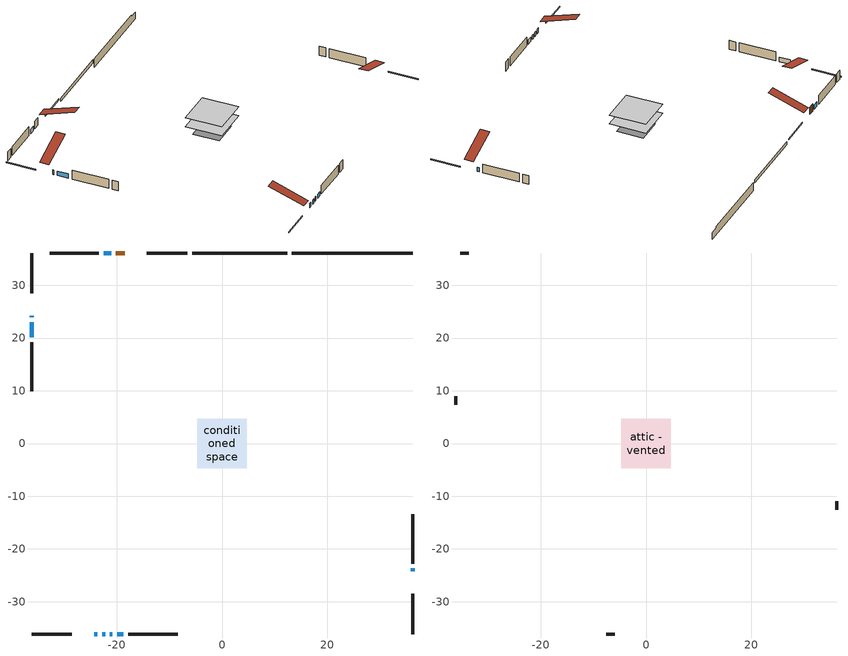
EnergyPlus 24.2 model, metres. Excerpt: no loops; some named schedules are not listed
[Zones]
conditioned space
 floor adiabatic (Floor3 construction): -2.97,-2.97 -2.97,2.97 2.97,2.97 2.97,-2.97 z0.91
 floor adiabatic (AdiabaticFloorConstruction): -4.69,-4.69 -4.69,4.69 4.69,4.69 4.69,-4.69 z0.91
 floor foundation (Slab1 construction): -3.4,-3.4 -3.4,3.4 3.4,3.4 3.4,-3.4 z-1.6
 floor foundation (Slab2 construction): -2.97,-2.97 -2.97,2.97 2.97,2.97 2.97,-2.97 z0
 wall outside (RimJoist1 construction): -6.57,36.13 -14.23,36.13 / -36.13,-36.13 -28.47,-36.13 / -36.13,36.13 -36.13,28.47 / 36.13,-36.13 36.13,-28.47 z0.91:1.21
 wall outside (AdiabaticWallConstruction 1): -18.49,36.13 -20.11,36.13 z0.91:2.94
 wall outside (AdiabaticWallConstruction): 36.13,-24.21 36.13,-23.7 / -36.13,24.21 -36.13,23.93 / -24.21,-36.13 -23.64,-36.13 / -36.13,23 -36.13,20.17 / -21.04,36.13 -22.42,36.13 / -22.71,-36.13 -22.19,-36.13 / -21.26,-36.13 -20.82,-36.13 / -19.9,-36.13 -18.68,-36.13 z0.91:2.13
 wall outside (Wall1 construction): -23.35,36.13 -32.68,36.13 / -17.76,-36.13 -8.43,-36.13 / -36.13,19.24 -36.13,9.91 / 36.13,-22.78 36.13,-13.45 z0.91:3.35
 wall foundation (FoundationWall1 construction): 13.27,36.13,-1.6 13.27,36.13,0.64 33.85,36.13,0.64 33.85,36.13,0.18 36.13,36.13,0.18 36.13,36.13,-1.6
 wall foundation (FoundationWall2 construction): 12.34,36.13 -5.64,36.13 z0:0.91
 window (WindowConstruction): 36.13,-24.21 36.13,-23.71 z0.91:2.13
 window (WindowConstruction 6): -36.13,24.21 -36.13,23.93 z0.91:2.13
 window (WindowConstruction 7): -24.21,-36.13 -23.64,-36.13 z0.91:2.13
 window (WindowConstruction 1): -36.13,23 -36.13,20.17 z0.91:2.13
 window (WindowConstruction 2): -21.04,36.13 -22.42,36.13 z0.91:2.13
 window (WindowConstruction 3): -22.71,-36.13 -22.19,-36.13 z0.91:2.13
 window (WindowConstruction 4): -21.26,-36.13 -20.82,-36.13 z0.91:2.13
 window (WindowConstruction 5): -19.89,-36.13 -18.68,-36.13 z0.91:2.13
 door (Door): -18.49,36.13 -20.11,36.13 z0.91:2.94
 ceiling adiabatic (AdiabaticFloorConstruction): 4.69,-4.69 4.69,4.69 -4.69,4.69 -4.69,-4.69 z0.91
attic - vented
 floor to conditioned space (Floor1 construction Reversed): -4.68,-4.68 -4.68,4.68 4.68,4.68 4.68,-4.68 z3.35
 wall outside (Wall2 construction): -33.61,36.13 -35.2,36.13 / -7.5,-36.13 -5.9,-36.13 / -36.13,8.98 -36.13,7.39 / 36.13,-12.52 36.13,-10.92 z0.91:3.35
 roof outside (Roof1 construction): -17.56,36.13,3.35 -17.56,27.01,6.39 -15.16,27.01,6.39 -15.16,36.13,3.35; -25.14,-36.13,3.35 -25.14,-27.01,6.39 -27.55,-27.01,6.39 -27.55,-36.13,3.35; -36.13,25.14,3.35 -27.01,25.14,6.39 -27.01,27.55,6.39 -36.13,27.55,3.35; 36.13,-25.14,3.35 27.01,-25.14,6.39 27.01,-27.55,6.39 36.13,-27.55,3.35
[Building]
Building 1: Terrain=Suburbs
[Site:Location]
Saskatoon Intl AP_SK: Latitude {deg}=52.17; Longitude {deg}=-106.7; Time Zone {hr}=-6; Elevation {m}=504; Keep Site Location Information=Yes
[Site:GroundTemperature:Shallow]
-3.29371, -5.9198, -6.13011, -4.88389, 0.118965, 5.09852, 9.41553, 12.1502, 12.3826, 10.1583, 5.95142, 1.12462
[Site:WaterMainsTemperature]
Calculation Method=Schedule; Temperature Schedule=mains temperature schedule
[Material] Roughness=Rough; Thermal Absorptance=0.9
Name | Thickness {m} | Conductivity {W/m-K} | Density {kg/m3} | Specific Heat {J/kg-K} | Solar Absorptance | Visible Absorptance
asphalt or fiberglass shingles | 0.00635 | 0.162714 | 1121.4 | 1465.45 | 0.84 | 0.84
ceiling stud and cavity | 0.1397 | 0.0761394 | 65.682 | 1177.47 | 0.7 | 0.7
concrete 4.0 in. | 0.1016 | 1.803125 | 2242.8 | 837.4 | 0.7 | 0.7
concrete 8.0 in. | 0.2032 | 1.803125 | 2242.8 | 837.4 | 0.7 | 0.7
door material | 0.04445 | 0.0451087 | 512.64 | 1214.23 | 0.7 | 0.7
exterior vertical ins | 0.00186426 | 0.029427 | 32.04 | 1214.23 | 0.7 | 0.7
exterior vertical ins 1 | 0.00108814 | 0.029427 | 32.04 | 1214.23 | 0.7 | 0.7
floor covering | 0.0127 | 9.015625 | 54.468 | 1339.84 | 0.6 | 0.6
floor covering 1 | 0.0127 | 0.0433444 | 54.468 | 1339.84 | 0.6 | 0.6
floor rigid ins; wall rigid ins | 0.512978 | 0.029427 | 32.04 | 1214.23 | 0.7 | 0.7
floor stud and cavity | 0.0889 | 0.220277 | 50.32683 | 1063.81 | 0.7 | 0.7
floor stud and cavity 1 | 0.1397 | 1.75129 | 37.0049 | 1207.88 | 0.7 | 0.7
furniture material conditioned space 1 | 0.1524 | 0.115458 | 640.8 | 1214.23 | 0.6 | 0.6
gypsum board | 0.0127 | 0.160291 | 801 | 837.4 | 0.6 | 0.6
gypsum board 1 | 0.0127 | 0.160291 | 801 | 837.4 | 0.7 | 0.7
osb sheathing 0.5 in. | 0.0127 | 0.115458 | 512.64 | 1214.23 | 0.7 | 0.7
osb sheathing 0.75 in. | 0.01905 | 0.115458 | 512.64 | 1214.23 | 0.7 | 0.7
rim joist stud and cavity | 0.0508 | 0.271007 | 50.32683 | 1063.81 | 0.6 | 0.6
wall stud and cavity | 0.1397 | 0.114651 | 139.0536 | 1170.24 | 0.7 | 0.7
wall stud and cavity 1 | 0.0889 | 6.1454 | 50.32683 | 1063.81 | 0.6 | 0.6
wall stud and cavity 2 | 0.0889 | 0.380278 | 52.3479 | 1209.89 | 0.7 | 0.7
wall stud and cavity 3 | 0.0889 | 0.391764 | 83.0341 | 1211.67 | 0.7 | 0.7
wood siding | 0.0254 | 0.102417 | 544.68 | 1172.36 | 0 | 0
wood siding 1 | 0.00254 | 0.102417 | 544.68 | 1172.36 | 0 | 0
wood siding 2; wood siding 3; wood siding 4 | 0.0254 | 0.102417 | 544.68 | 1172.36 | 0.7 | 0.7
[WindowMaterial:SimpleGlazingSystem]
Name | U-Factor {W/m2-K} | Solar Heat Gain Coefficient
WindowMaterial | 2.96903 | 0.62
WindowMaterial 1 | 1.223609 | 0.53
WindowMaterial 2 | 2.95426 | 0.63
WindowMaterial 3 | 2.96619 | 0.62
WindowMaterial 4 | 2.97981 | 0.61
WindowMaterial 5 | 1.851028 | 0.5
WindowMaterial 6 | 3.01275 | 0.57
[Construction]
AdiabaticFloorConstruction: floor stud and cavity 1, floor rigid ins, osb sheathing 0.75 in., floor covering 1
AdiabaticWallConstruction: wood siding 3, wall rigid ins, wall stud and cavity 2, gypsum board
AdiabaticWallConstruction 1: wood siding 4, wall rigid ins, wall stud and cavity 2, gypsum board
Door: door material
Floor1 construction Reversed: gypsum board, ceiling stud and cavity
Floor3 construction: floor stud and cavity, floor covering
FoundationWall1 construction: concrete 8.0 in., gypsum board 1
FoundationWall2 construction: concrete 8.0 in.
furniture construction conditioned space 1: furniture material conditioned space 1
PartitionWallConstruction: gypsum board, wall stud and cavity 3, gypsum board
RimJoist1 construction: wood siding 2, rim joist stud and cavity
Roof1 construction: asphalt or fiberglass shingles
Slab1 construction; Slab2 construction: concrete 4.0 in.
Wall1 construction: wood siding, osb sheathing 0.5 in., wall stud and cavity, gypsum board
Wall2 construction: wood siding 1, wall stud and cavity 1
WindowConstruction: WindowMaterial
WindowConstruction 1: WindowMaterial 1
WindowConstruction 2: WindowMaterial 2
WindowConstruction 3: WindowMaterial 3
WindowConstruction 4: WindowMaterial 4
WindowConstruction 5: WindowMaterial 5
WindowConstruction 6; WindowConstruction 7: WindowMaterial 6
[Zone] Multiplier=1; Part of Total Floor Area=Yes
Name | Volume {m3}
attic - vented | 43.2861
conditioned space | 335.6
[Space]
Name | Zone | Volume {m3}
attic - vented 1 | attic - vented | 43.2861
conditioned space 1 | conditioned space | 335.6
[ZoneInfiltration:EffectiveLeakageArea]
infil attic - vented 1: Zone or Space=attic - vented 1; Schedule=Always On Discrete; Effective Air Leakage Area {cm2}=3006.86; Stack Coefficient=0.00038099; Wind Coefficient=1.31879e-05
[ZoneMixing]
whole house fan mix: Zone or Space=attic - vented; Schedule=Always On Continuous; Design Flow Rate Calculation Method=Flow/Zone; Design Flow Rate {m3/s}=0; Source Zone or Space=conditioned space
[SurfaceProperty:ExposedFoundationPerimeter] Exposed Perimeter Calculation Method=TotalExposedPerimeter
Name | Total Exposed Perimeter {m}
Slab1 | 22.86
Slab2 | 17.983
[InternalMass] Zone or ZoneList=conditioned space; Space or SpaceList=conditioned space 1
Name | Construction | Surface Area {m2}
furniture mass conditioned space 1 | furniture construction conditioned space 1 | 81.9231
partition wall mass | PartitionWallConstruction | 169.512
[Lights]
interior lighting: Zone or ZoneList or Space or SpaceList=conditioned space 1; Schedule=interior lighting schedule; Design Level Calculation Method=LightingLevel; Lighting Level {W}=343.2; Return Air Fraction=0; Fraction Radiant=0.6; Fraction Visible=0.2; Fraction Replaceable=1
[People]
occupants: Zone or ZoneList or Space or SpaceList=conditioned space 1; Number of People Schedule=occupants schedule; Number of People Calculation Method=People; Number of People=3; Fraction Radiant=0.314171; Sensible Heat Fraction=0.56303; Activity Level Schedule=occupants activity schedule; Carbon Dioxide Generation Rate {m3/s-W}=0; Enable ASHRAE 55 Comfort Warnings=No; Mean Radiant Temperature Calculation Type=EnclosureAveraged
[ElectricEquipment] Zone or ZoneList or Space or SpaceList=conditioned space 1; Design Level Calculation Method=EquipmentLevel
Name | Schedule | Design Level {W} | Fraction Latent | Fraction Radiant | Fraction Lost
clothes dryer | clothes dryer schedule | 140.772 | 0.015 | 0.081 | 0.85
clothes washer | clothes washer schedule | 32.1985 | 0.03 | 0.162 | 0.7
cooking range | cooking range schedule | 215.147 | 0.08 | 0.432 | 0.2
dishwasher | dishwasher schedule | 66.8632 | 0.3 | 0.18 | 0.4
fridge | fridge schedule | 72.9452 | 0 | 0.6 | 0
mech vent house fan | mech vent house fan schedule | 0 | 0 | 0 | 1
mech vent house fan cfis | mech vent house fan cfis schedule | 0 | 0 | 0 | 0
misc plug loads | misc plug loads schedule | 494.7 | 0.045 | 0.513 | 0.1
whole house fan | Always On Discrete | 0 | 0 | 0 | 1
[OtherEquipment] Zone or ZoneList or Space or SpaceList=conditioned space 1; Design Level Calculation Method=EquipmentLevel
Name | Fuel Type | Schedule | Design Level {W} | Fraction Latent | Fraction Radiant | Fraction Lost
clothes dryer 1 | Electricity | clothes dryer schedule | 0 | 0.015 | 0.081 | 0.85
cooking range 1 | Electricity | cooking range schedule | 0 | 0.08 | 0.432 | 0.2
general water use latent | None | general water use schedule | 62.594 | 1 | 0 | 0
general water use sensible | None | general water use schedule | -61.6891 | 0 | 0.6 | 0
mech vent house fan latent load | None | Always On Discrete | 0 | 1 | 0 | 0
mech vent house fan sensible load | None | Always On Discrete | 0 | 0 | 0 | 0
water heater energy adjustment1 | NaturalGas | Always On Discrete | 0.01 | 0 | 0 | 1
[ZoneInfiltration:DesignFlowRate] Zone or ZoneList or Space or SpaceList=conditioned space 1; Schedule=Always On Discrete; Design Flow Rate Calculation Method=Flow/Zone; Design Flow Rate {m3/s}=0
infil flow; natural vent flow; whole house fan flow
[AvailabilityManager:Scheduled]
furnace airloop Availability Manager: Schedule=Always On Discrete
[Foundation:Kiva] Initial Indoor Air Temperature {C}=21; Wall Depth Below Slab {m}=0.2032; Custom Block Z Position 1 {m}=0
Name | Wall Height Above Grade {m} | Custom Block Material Name 1 | Custom Block Depth 1 {m} | Custom Block X Position 1 {m}
Foundation Kiva 1 | 0.640019 | exterior vertical ins | 2.24001 | 0.2159
Foundation Kiva 2 | 0.910011 | exterior vertical ins 1 | 0.910011 | 0.2032
[Foundation:Kiva:Settings]
Soil Conductivity {W/m-K}=0.849921; Soil Density {kg/m3}=1842.3; Soil Specific Heat {J/kg-K}=418.7; Ground Solar Absorptivity=0.9; Ground Thermal Absorptivity=0.9; Ground Surface Roughness {m}=0.03; Far-Field Width {m}=40; Deep-Ground Boundary Condition=ZeroFlux; Deep-Ground Depth {m}=40; Minimum Cell Dimension {m}=0.2; Maximum Cell Growth Coefficient=3; Simulation Timestep=Timestep
[Exterior:Lights]
exterior lighting: Schedule=exterior lighting schedule; Design Level {W}=75.6
[EnergyManagementSystem:GlobalVariable]
furnace_airloop_Fan_RTF
infil_program_Qfan
infil_program_Qinf
natural_vent_program_Qnv
natural_vent_program_Qwhf
[EnergyManagementSystem:Sensor]
Name | Output:Variable or Output:Meter Index Key | Output:Variable or Output:Meter
airflow_gain | infil flow | Infiltration Sensible Heat Gain Energy
airflow_gain_1 | natural vent flow | Infiltration Sensible Heat Gain Energy
airflow_gain_2 | whole house fan flow | Infiltration Sensible Heat Gain Energy
airflow_loss | infil flow | Infiltration Sensible Heat Loss Energy
airflow_loss_1 | natural vent flow | Infiltration Sensible Heat Loss Energy
airflow_loss_2 | whole house fan flow | Infiltration Sensible Heat Loss Energy
clg_load_cond |  | Cooling:EnergyTransfer:Zone:CONDITIONED SPACE
clg_sp_s; clg_sp_s_1 | cooling setpoint | Schedule Value
clothes_dryer_exhaust_0_sch_s | clothes dryer exhaust 0 schedule | Schedule Value
cool_season | cooling season schedule | Schedule Value
htg_load_cond |  | Heating:EnergyTransfer:Zone:CONDITIONED SPACE
htg_sp_s; htg_sp_s_1 | heating setpoint | Schedule Value
ig_ee_conv | clothes dryer | Electric Equipment Convective Heating Energy
ig_ee_conv_2 | cooking range | Electric Equipment Convective Heating Energy
ig_ee_conv_4 | fridge | Electric Equipment Convective Heating Energy
ig_ee_conv_5 | misc plug loads | Electric Equipment Convective Heating Energy
ig_ee_conv_6 | whole house fan | Electric Equipment Convective Heating Energy
ig_ee_rad | clothes dryer | Electric Equipment Radiant Heating Energy
ig_ee_rad_2 | cooking range | Electric Equipment Radiant Heating Energy
ig_ee_rad_4 | fridge | Electric Equipment Radiant Heating Energy
ig_ee_rad_5 | misc plug loads | Electric Equipment Radiant Heating Energy
ig_ee_rad_6 | whole house fan | Electric Equipment Radiant Heating Energy
ig_lgt_conv | interior lighting | Lights Convective Heating Energy
ig_lgt_rad | interior lighting | Lights Radiant Heating Energy
ig_lgt_vis | interior lighting | Lights Visible Radiation Heating Energy
ig_oe_conv | clothes dryer 1 | Other Equipment Convective Heating Energy
ig_oe_conv_1 | cooking range 1 | Other Equipment Convective Heating Energy
ig_oe_conv_2 | general water use latent | Other Equipment Convective Heating Energy
ig_oe_conv_3 | general water use sensible | Other Equipment Convective Heating Energy
ig_oe_conv_4 | water heater energy adjustment1 | Other Equipment Convective Heating Energy
ig_oe_rad | clothes dryer 1 | Other Equipment Radiant Heating Energy
ig_oe_rad_1 | cooking range 1 | Other Equipment Radiant Heating Energy
ig_oe_rad_2 | general water use latent | Other Equipment Radiant Heating Energy
ig_oe_rad_3 | general water use sensible | Other Equipment Radiant Heating Energy
ig_oe_rad_4 | water heater energy adjustment1 | Other Equipment Radiant Heating Energy
ig_ppl_conv | occupants | People Convective Heating Energy
ig_ppl_rad | occupants | People Radiant Heating Energy
im_conv | furniture mass conditioned space 1 | Surface Inside Face Convection Heat Gain Energy
im_conv_1 | partition wall mass | Surface Inside Face Convection Heat Gain Energy
im_ig | furniture mass conditioned space 1 | Surface Inside Face Internal Gains Radiation Heat Gain Energy
im_ig_1 | partition wall mass | Surface Inside Face Internal Gains Radiation Heat Gain Energy
im_lgt | furniture mass conditioned space 1 | Surface Inside Face Lights Radiation Heat Gain Energy
im_lgt_1 | partition wall mass | Surface Inside Face Lights Radiation Heat Gain Energy
im_sol | furniture mass conditioned space 1 | Surface Inside Face Solar Radiation Heat Gain Energy
im_sol_1 | partition wall mass | Surface Inside Face Solar Radiation Heat Gain Energy
im_surf | furniture mass conditioned space 1 | Surface Inside Face Net Surface Thermal Radiation Heat Gain Energy
im_surf_1 | partition wall mass | Surface Inside Face Net Surface Thermal Radiation Heat Gain Energy
mv_conv | mech vent house fan | Electric Equipment Convective Heating Energy
mv_conv_1 | mech vent house fan cfis | Electric Equipment Convective Heating Energy
mv_conv_2 | mech vent house fan latent load | Other Equipment Convective Heating Energy
mv_conv_3 | mech vent house fan sensible load | Other Equipment Convective Heating Energy
mv_rad | mech vent house fan | Electric Equipment Radiant Heating Energy
mv_rad_1 | mech vent house fan cfis | Electric Equipment Radiant Heating Energy
mv_rad_2 | mech vent house fan latent load | Other Equipment Radiant Heating Energy
mv_rad_3 | mech vent house fan sensible load | Other Equipment Radiant Heating Energy
natural_vent_s | natural vent schedule | Schedule Value
out_pb_s |  | Site Outdoor Air Barometric Pressure
out_wt_s |  | Site Outdoor Air Humidity Ratio
site_vw_s |  | Site Wind Speed
ss_back_out | Window1 | Surface Window Shortwave from Zone Back Out Window Heat Transfer Rate
ss_back_out_1 | Window10 | Surface Window Shortwave from Zone Back Out Window Heat Transfer Rate
ss_back_out_2 | Window11 | Surface Window Shortwave from Zone Back Out Window Heat Transfer Rate
ss_back_out_3 | Window2 | Surface Window Shortwave from Zone Back Out Window Heat Transfer Rate
ss_back_out_4 | Window3 | Surface Window Shortwave from Zone Back Out Window Heat Transfer Rate
ss_back_out_5 | Window5 | Surface Window Shortwave from Zone Back Out Window Heat Transfer Rate
ss_back_out_6 | Window6 | Surface Window Shortwave from Zone Back Out Window Heat Transfer Rate
ss_back_out_7 | Window7 | Surface Window Shortwave from Zone Back Out Window Heat Transfer Rate
ss_conv | Door1 | Surface Inside Face Convection Heat Gain Energy
ss_conv_1 | Window1 | Surface Inside Face Convection Heat Gain Energy
ss_conv_2 | Window10 | Surface Inside Face Convection Heat Gain Energy
ss_conv_3 | Window11 | Surface Inside Face Convection Heat Gain Energy
ss_conv_4 | Window2 | Surface Inside Face Convection Heat Gain Energy
ss_conv_5 | Window3 | Surface Inside Face Convection Heat Gain Energy
ss_conv_6 | Window5 | Surface Inside Face Convection Heat Gain Energy
ss_conv_7 | Window6 | Surface Inside Face Convection Heat Gain Energy
ss_conv_8 | Window7 | Surface Inside Face Convection Heat Gain Energy
ss_ig | Door1 | Surface Inside Face Internal Gains Radiation Heat Gain Energy
ss_ig_1 | Window1 | Surface Inside Face Internal Gains Radiation Heat Gain Energy
ss_ig_2 | Window10 | Surface Inside Face Internal Gains Radiation Heat Gain Energy
ss_ig_3 | Window11 | Surface Inside Face Internal Gains Radiation Heat Gain Energy
ss_ig_4 | Window2 | Surface Inside Face Internal Gains Radiation Heat Gain Energy
ss_ig_5 | Window3 | Surface Inside Face Internal Gains Radiation Heat Gain Energy
ss_ig_6 | Window5 | Surface Inside Face Internal Gains Radiation Heat Gain Energy
ss_ig_7 | Window6 | Surface Inside Face Internal Gains Radiation Heat Gain Energy
ss_ig_8 | Window7 | Surface Inside Face Internal Gains Radiation Heat Gain Energy
ss_lgt | Door1 | Surface Inside Face Lights Radiation Heat Gain Energy
ss_sol | Door1 | Surface Inside Face Solar Radiation Heat Gain Energy
ss_surf | Door1 | Surface Inside Face Net Surface Thermal Radiation Heat Gain Energy
ss_surf_1 | Window1 | Surface Inside Face Net Surface Thermal Radiation Heat Gain Energy
ss_surf_2 | Window10 | Surface Inside Face Net Surface Thermal Radiation Heat Gain Energy
ss_surf_3 | Window11 | Surface Inside Face Net Surface Thermal Radiation Heat Gain Energy
ss_surf_4 | Window2 | Surface Inside Face Net Surface Thermal Radiation Heat Gain Energy
ss_surf_5 | Window3 | Surface Inside Face Net Surface Thermal Radiation Heat Gain Energy
ss_surf_6 | Window5 | Surface Inside Face Net Surface Thermal Radiation Heat Gain Energy
ss_surf_7 | Window6 | Surface Inside Face Net Surface Thermal Radiation Heat Gain Energy
ss_surf_8 | Window7 | Surface Inside Face Net Surface Thermal Radiation Heat Gain Energy
ss_trans_in | Window1 | Surface Window Transmitted Solar Radiation Rate
ss_trans_in_1 | Window10 | Surface Window Transmitted Solar Radiation Rate
ss_trans_in_2 | Window11 | Surface Window Transmitted Solar Radiation Rate
ss_trans_in_3 | Window2 | Surface Window Transmitted Solar Radiation Rate
ss_trans_in_4 | Window3 | Surface Window Transmitted Solar Radiation Rate
ss_trans_in_5 | Window5 | Surface Window Transmitted Solar Radiation Rate
ss_trans_in_6 | Window6 | Surface Window Transmitted Solar Radiation Rate
ss_trans_in_7 | Window7 | Surface Window Transmitted Solar Radiation Rate
ss_trans_out | Window1 | Surface Inside Face Initial Transmitted Diffuse Transmitted Out Window Solar Radiation Rate
ss_trans_out_1 | Window10 | Surface Inside Face Initial Transmitted Diffuse Transmitted Out Window Solar Radiation Rate
ss_trans_out_2 | Window11 | Surface Inside Face Initial Transmitted Diffuse Transmitted Out Window Solar Radiation Rate
ss_trans_out_3 | Window2 | Surface Inside Face Initial Transmitted Diffuse Transmitted Out Window Solar Radiation Rate
ss_trans_out_4 | Window3 | Surface Inside Face Initial Transmitted Diffuse Transmitted Out Window Solar Radiation Rate
ss_trans_out_5 | Window5 | Surface Inside Face Initial Transmitted Diffuse Transmitted Out Window Solar Radiation Rate
ss_trans_out_6 | Window6 | Surface Inside Face Initial Transmitted Diffuse Transmitted Out Window Solar Radiation Rate
ss_trans_out_7 | Window7 | Surface Inside Face Initial Transmitted Diffuse Transmitted Out Window Solar Radiation Rate
s_conv | Floor1 | Surface Inside Face Convection Heat Gain Energy
s_conv_1 | Floor3 | Surface Inside Face Convection Heat Gain Energy
s_conv_10 | Slab1 | Surface Inside Face Convection Heat Gain Energy
s_conv_11 | Slab2 | Surface Inside Face Convection Heat Gain Energy
s_conv_12 | Wall1:0 | Surface Inside Face Convection Heat Gain Energy
s_conv_13 | Wall1:180 | Surface Inside Face Convection Heat Gain Energy
s_conv_14 | Wall1:270 | Surface Inside Face Convection Heat Gain Energy
s_conv_15 | Wall1:90 | Surface Inside Face Convection Heat Gain Energy
s_conv_2 | FoundationWall1 | Surface Inside Face Convection Heat Gain Energy
s_conv_3 | FoundationWall2 | Surface Inside Face Convection Heat Gain Energy
s_conv_4 | inferred conditioned ceiling | Surface Inside Face Convection Heat Gain Energy
s_conv_5 | inferred conditioned floor | Surface Inside Face Convection Heat Gain Energy
s_conv_6 | RimJoist1:0 | Surface Inside Face Convection Heat Gain Energy
s_conv_7 | RimJoist1:180 | Surface Inside Face Convection Heat Gain Energy
s_conv_8 | RimJoist1:270 | Surface Inside Face Convection Heat Gain Energy
s_conv_9 | RimJoist1:90 | Surface Inside Face Convection Heat Gain Energy
s_ig | Floor1 | Surface Inside Face Internal Gains Radiation Heat Gain Energy
s_ig_1 | Floor3 | Surface Inside Face Internal Gains Radiation Heat Gain Energy
s_ig_10 | Slab1 | Surface Inside Face Internal Gains Radiation Heat Gain Energy
s_ig_11 | Slab2 | Surface Inside Face Internal Gains Radiation Heat Gain Energy
s_ig_12 | Wall1:0 | Surface Inside Face Internal Gains Radiation Heat Gain Energy
s_ig_13 | Wall1:180 | Surface Inside Face Internal Gains Radiation Heat Gain Energy
s_ig_14 | Wall1:270 | Surface Inside Face Internal Gains Radiation Heat Gain Energy
s_ig_15 | Wall1:90 | Surface Inside Face Internal Gains Radiation Heat Gain Energy
s_ig_2 | FoundationWall1 | Surface Inside Face Internal Gains Radiation Heat Gain Energy
s_ig_3 | FoundationWall2 | Surface Inside Face Internal Gains Radiation Heat Gain Energy
s_ig_4 | inferred conditioned ceiling | Surface Inside Face Internal Gains Radiation Heat Gain Energy
s_ig_5 | inferred conditioned floor | Surface Inside Face Internal Gains Radiation Heat Gain Energy
s_ig_6 | RimJoist1:0 | Surface Inside Face Internal Gains Radiation Heat Gain Energy
s_ig_7 | RimJoist1:180 | Surface Inside Face Internal Gains Radiation Heat Gain Energy
s_ig_8 | RimJoist1:270 | Surface Inside Face Internal Gains Radiation Heat Gain Energy
s_ig_9 | RimJoist1:90 | Surface Inside Face Internal Gains Radiation Heat Gain Energy
s_lgt | Floor1 | Surface Inside Face Lights Radiation Heat Gain Energy
s_lgt_1 | Floor3 | Surface Inside Face Lights Radiation Heat Gain Energy
s_lgt_10 | Slab1 | Surface Inside Face Lights Radiation Heat Gain Energy
s_lgt_11 | Slab2 | Surface Inside Face Lights Radiation Heat Gain Energy
s_lgt_12 | Wall1:0 | Surface Inside Face Lights Radiation Heat Gain Energy
s_lgt_13 | Wall1:180 | Surface Inside Face Lights Radiation Heat Gain Energy
s_lgt_14 | Wall1:270 | Surface Inside Face Lights Radiation Heat Gain Energy
s_lgt_15 | Wall1:90 | Surface Inside Face Lights Radiation Heat Gain Energy
s_lgt_2 | FoundationWall1 | Surface Inside Face Lights Radiation Heat Gain Energy
s_lgt_3 | FoundationWall2 | Surface Inside Face Lights Radiation Heat Gain Energy
s_lgt_4 | inferred conditioned ceiling | Surface Inside Face Lights Radiation Heat Gain Energy
s_lgt_5 | inferred conditioned floor | Surface Inside Face Lights Radiation Heat Gain Energy
s_lgt_6 | RimJoist1:0 | Surface Inside Face Lights Radiation Heat Gain Energy
s_lgt_7 | RimJoist1:180 | Surface Inside Face Lights Radiation Heat Gain Energy
s_lgt_8 | RimJoist1:270 | Surface Inside Face Lights Radiation Heat Gain Energy
s_lgt_9 | RimJoist1:90 | Surface Inside Face Lights Radiation Heat Gain Energy
s_sol | Floor1 | Surface Inside Face Solar Radiation Heat Gain Energy
s_sol_1 | Floor3 | Surface Inside Face Solar Radiation Heat Gain Energy
s_sol_10 | Slab1 | Surface Inside Face Solar Radiation Heat Gain Energy
s_sol_11 | Slab2 | Surface Inside Face Solar Radiation Heat Gain Energy
s_sol_12 | Wall1:0 | Surface Inside Face Solar Radiation Heat Gain Energy
s_sol_13 | Wall1:180 | Surface Inside Face Solar Radiation Heat Gain Energy
s_sol_14 | Wall1:270 | Surface Inside Face Solar Radiation Heat Gain Energy
s_sol_15 | Wall1:90 | Surface Inside Face Solar Radiation Heat Gain Energy
s_sol_2 | FoundationWall1 | Surface Inside Face Solar Radiation Heat Gain Energy
s_sol_3 | FoundationWall2 | Surface Inside Face Solar Radiation Heat Gain Energy
s_sol_4 | inferred conditioned ceiling | Surface Inside Face Solar Radiation Heat Gain Energy
s_sol_5 | inferred conditioned floor | Surface Inside Face Solar Radiation Heat Gain Energy
s_sol_6 | RimJoist1:0 | Surface Inside Face Solar Radiation Heat Gain Energy
